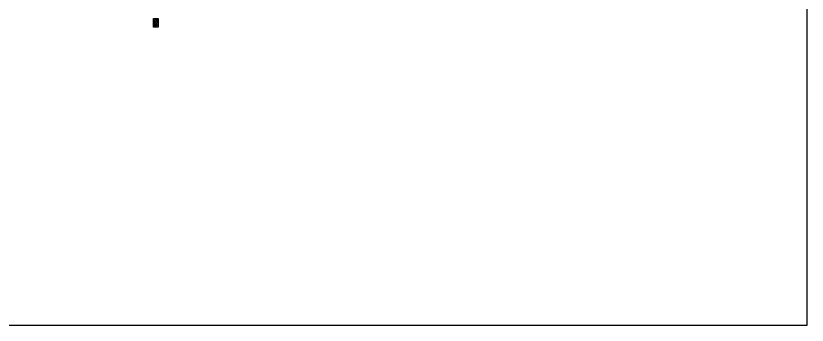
# Model space of a CAD drawing. Header units: millimetres. Extents: x 149548 to 2069915, y -1587483 to -1219800.
# Drawn here: x 1954857 to 2016745, y -1411033 to -1386812 of the extents above; entities that cross this region are included whole.
import ezdxf

# ---------------------------------------------------------------- set-up
doc = ezdxf.new("R2010")
doc.units = ezdxf.units.MM
doc.header["$MEASUREMENT"] = 0
doc.layers.add('Hatch', color=8, linetype='Continuous')
doc.layers.add('STR.COLUMN', color=1, linetype='Continuous')
doc.layers.add('NEW BLOCK WORK', color=126, linetype='Continuous', lineweight=30)

msp = doc.modelspace()

# ---------------------------------------------------------------- hatches: boundary and pattern name
at = {"layer": 'Hatch'}
h = msp.add_hatch(dxfattribs=at)
h.set_pattern_fill('AR-CONC', color=256, scale=10, angle=180)
h.set_pattern_definition([(230, (-16915.896, 209899.72), (-71.7260183, 6.2752135), [7.5, -82.5]), (175, (-16915.896, 209899.72), (13.8751334, -75.2192134), [6, -66]), (280.4514445, (-16921.87, 209900.24), (-57.8508847, -68.9439991), [6.3740192, -70.1142112]), (226.1842, (-16915.9, 209879.72), (-106.724133, 16.551928), [11.25, -123.75]), (276.6356355, (-16924.79, 209881.1), (-93.4661946, -97.41186), [9.561034, -105.171376]), (171.184164, (-16915.9, 209879.72), (-93.4661945, -97.41186), [9, -99]), (201, (-16925.896, 209884.72), (-59.6907052, 40.261889), [7.5, -82.5]), (146, (-16925.896, 209884.72), (-24.3315332, -72.5150045), [6, -66]), (251.4514447, (-16930.87, 209888.07), (-84.0222377, -32.2531153), [6.374019, -70.1142112]), (217.5, (-16915.896, 209899.718), (-1.21598553, -33.28938538), [0, -65.2, 0, -67, 0, -66.25]), (187.5, (-16915.896, 209899.718), (-26.30695374, -39.4411712), [0, -38.2, 0, -63.7, 0, -25.25]), (147.5, (-16893.596, 209899.718), (-53.38224362, 2.25548717), [0, -25, 0, -78, 0, -103.5]), (137.5, (-16883.596, 209899.718), (-58.3186169, -10.0104982), [0, -32.5, 0, -51.8, 0, -73.5])])
h.paths.add_polyline_path([(1965618.34, -1387029.13), (1965993.34, -1387029.13), (1965993.34, -1387704.13), (1965618.34, -1387704.13)])

# ---------------------------------------------------------------- linework, layer by layer
at = {"layer": 'NEW BLOCK WORK'}
msp.add_lwpolyline([(1918579.75, -1411032.94), (2016744.69, -1411032.94), (2016744.69, -1344338.96), (1918579.75, -1344338.96)], close=True, dxfattribs=at)
at = {"layer": 'STR.COLUMN', "color": 3}
msp.add_lwpolyline([(1965618.34, -1387029.13), (1965993.34, -1387029.13), (1965993.34, -1387704.13), (1965618.34, -1387704.13)], close=True, dxfattribs=at)

doc.saveas('drawing.dxf')
